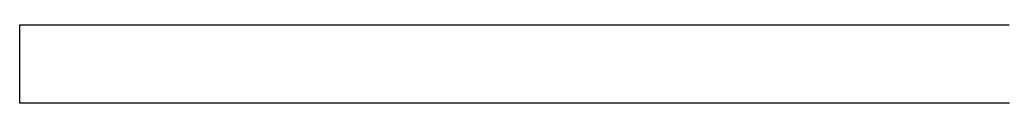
# Model space of a CAD drawing. Header units: millimetres. Extents: x 0 to 13579, y -34 to 543.
# Drawn here: x 0 to 6789, y 0 to 542 of the extents above; entities that cross this region are included whole.
import ezdxf

# ---------------------------------------------------------------- set-up
doc = ezdxf.new("R2010")
doc.units = ezdxf.units.MM
doc.header["$LTSCALE"] = 10
doc.layers.add('MEMBERS', color=5, linetype='Continuous')

msp = doc.modelspace()

# ---------------------------------------------------------------- linework, layer by layer
at = {"layer": 'MEMBERS', "color": 3, "linetype": 'Continuous'}
for p, q in [((0, 0), (0, 540.1)), ((0, 540.1), (6350, 540.1)), ((6350, 540.1), (6352.6, 540.1)), ((6352.6, 540.1), (6355.2, 540.1)), ((6355.2, 540.1), (6357.8, 540.1)), ((6357.8, 540.1), (6360.4, 540.1)), ((6360.4, 540.1), (6363, 540.1)), ((6363, 540.1), (6365.7, 540.2)), ((6365.7, 540.2), (6368.3, 540.2)), ((6368.3, 540.2), (6370.9, 540.2)), ((6370.9, 540.2), (6373.5, 540.2)), ((6373.5, 540.2), (6376.1, 540.2)), ((6376.1, 540.2), (6378.7, 540.2)), ((6378.7, 540.2), (6381.3, 540.2)), ((6381.3, 540.2), (6384, 540.2)), ((6384, 540.2), (6386.6, 540.2)), ((6386.6, 540.2), (6389.2, 540.2)), ((6389.2, 540.2), (6391.8, 540.3)), ((6391.8, 540.3), (6394.4, 540.3)), ((6394.4, 540.3), (6397, 540.3)), ((6397, 540.3), (6399.7, 540.3)), ((6399.7, 540.3), (6402.3, 540.3)), ((6402.3, 540.3), (6404.9, 540.3)), ((6404.9, 540.3), (6407.5, 540.3)), ((6407.5, 540.3), (6410.1, 540.3)), ((6410.1, 540.3), (6412.7, 540.4)), ((6412.7, 540.4), (6415.3, 540.4)), ((6415.3, 540.4), (6418, 540.4)), ((6418, 540.4), (6420.6, 540.4)), ((6420.6, 540.4), (6423.2, 540.4)), ((6423.2, 540.4), (6425.8, 540.4)), ((6425.8, 540.4), (6428.4, 540.4)), ((6428.4, 540.4), (6431, 540.4)), ((6431, 540.4), (6433.6, 540.4)), ((6433.6, 540.4), (6436.3, 540.4)), ((6436.3, 540.4), (6438.9, 540.4)), ((6438.9, 540.4), (6441.5, 540.5)), ((6441.5, 540.5), (6444.1, 540.5)), ((6444.1, 540.5), (6446.7, 540.5)), ((6446.7, 540.5), (6449.3, 540.5)), ((6449.3, 540.5), (6452, 540.5)), ((6452, 540.5), (6454.6, 540.5)), ((6454.6, 540.5), (6457.2, 540.5)), ((6457.2, 540.5), (6459.8, 540.5)), ((6459.8, 540.5), (6462.4, 540.5)), ((6462.4, 540.5), (6465, 540.5)), ((6465, 540.5), (6467.6, 540.5)), ((6467.6, 540.5), (6470.3, 540.6)), ((6470.3, 540.6), (6472.9, 540.6)), ((6472.9, 540.6), (6475.5, 540.6)), ((6475.5, 540.6), (6478.1, 540.6)), ((6478.1, 540.6), (6480.7, 540.6)), ((6480.7, 540.6), (6483.3, 540.6)), ((6483.3, 540.6), (6485.9, 540.6)), ((6485.9, 540.6), (6488.6, 540.6)), ((6488.6, 540.6), (6491.2, 540.6)), ((6491.2, 540.6), (6493.8, 540.7)), ((6493.8, 540.7), (6496.4, 540.7)), ((6496.4, 540.7), (6499, 540.7)), ((6499, 540.7), (6501.6, 540.7)), ((6501.6, 540.7), (6504.3, 540.7)), ((6504.3, 540.7), (6506.9, 540.7)), ((6506.9, 540.7), (6509.5, 540.7)), ((6509.5, 540.7), (6512.1, 540.7)), ((6512.1, 540.7), (6514.7, 540.7)), ((6514.7, 540.7), (6517.3, 540.7)), ((6517.3, 540.7), (6519.9, 540.7)), ((6519.9, 540.7), (6522.6, 540.8)), ((6522.6, 540.8), (6525.2, 540.8)), ((6525.2, 540.8), (6527.8, 540.8)), ((6527.8, 540.8), (6530.4, 540.8)), ((6530.4, 540.8), (6533, 540.8)), ((6533, 540.8), (6535.6, 540.8)), ((6535.6, 540.8), (6538.2, 540.8)), ((6538.2, 540.8), (6540.9, 540.8)), ((6540.9, 540.8), (6543.5, 540.8)), ((6543.5, 540.8), (6546.1, 540.9)), ((6546.1, 540.9), (6548.7, 540.9)), ((6548.7, 540.9), (6551.3, 540.9)), ((6551.3, 540.9), (6553.9, 540.9)), ((6553.9, 540.9), (6556.6, 540.9)), ((6556.6, 540.9), (6559.2, 540.9)), ((6559.2, 540.9), (6561.8, 540.9)), ((6561.8, 540.9), (6564.4, 540.9)), ((6564.4, 540.9), (6567, 540.9)), ((6567, 540.9), (6569.6, 540.9)), ((6569.6, 540.9), (6572.2, 540.9)), ((6572.2, 540.9), (6574.9, 540.9)), ((6574.9, 540.9), (6577.5, 541)), ((6577.5, 541), (6580.1, 541)), ((6580.1, 541), (6582.7, 541)), ((6582.7, 541), (6585.3, 541)), ((6585.3, 541), (6587.9, 541)), ((6587.9, 541), (6590.5, 541)), ((6590.5, 541), (6593.2, 541)), ((6593.2, 541), (6595.8, 541)), ((6595.8, 541), (6598.4, 541)), ((6598.4, 541), (6601, 541)), ((6601, 541), (6603.6, 541.1)), ((6603.6, 541.1), (6606.2, 541.1)), ((6606.2, 541.1), (6608.9, 541.1)), ((6608.9, 541.1), (6611.5, 541.1)), ((6611.5, 541.1), (6614.1, 541.1)), ((6614.1, 541.1), (6616.7, 541.1)), ((6616.7, 541.1), (6619.3, 541.1)), ((6619.3, 541.1), (6621.9, 541.1)), ((6621.9, 541.1), (6624.5, 541.1)), ((6624.5, 541.1), (6627.2, 541.1)), ((6627.2, 541.1), (6629.8, 541.1)), ((6629.8, 541.1), (6632.4, 541.1)), ((6632.4, 541.1), (6635, 541.2)), ((6635, 541.2), (6637.6, 541.2)), ((6637.6, 541.2), (6640.2, 541.2)), ((6640.2, 541.2), (6642.8, 541.2)), ((6642.8, 541.2), (6645.5, 541.2)), ((6645.5, 541.2), (6648.1, 541.2)), ((6648.1, 541.2), (6650.7, 541.2)), ((6650.7, 541.2), (6653.3, 541.2)), ((6653.3, 541.2), (6655.9, 541.2)), ((6655.9, 541.2), (6658.5, 541.2)), ((6658.5, 541.2), (6661.2, 541.2)), ((6661.2, 541.2), (6663.8, 541.2)), ((6663.8, 541.2), (6666.4, 541.2)), ((6666.4, 541.2), (6669, 541.2)), ((6669, 541.2), (6671.6, 541.2)), ((6671.6, 541.2), (6674.2, 541.2)), ((6674.2, 541.2), (6676.8, 541.3)), ((6676.8, 541.3), (6679.5, 541.3)), ((6679.5, 541.3), (6682.1, 541.3)), ((6682.1, 541.3), (6684.7, 541.3)), ((6684.7, 541.3), (6687.3, 541.3)), ((6687.3, 541.3), (6689.9, 541.3)), ((6689.9, 541.3), (6692.5, 541.3)), ((6692.5, 541.3), (6695.2, 541.3)), ((6695.2, 541.3), (6697.8, 541.4)), ((6697.8, 541.4), (6700.4, 541.4)), ((6700.4, 541.4), (6703, 541.4)), ((6703, 541.4), (6705.6, 541.4)), ((6705.6, 541.4), (6708.2, 541.4)), ((6708.2, 541.4), (6710.8, 541.4)), ((6710.8, 541.4), (6713.5, 541.4)), ((6713.5, 541.4), (6716.1, 541.4)), ((6716.1, 541.4), (6718.7, 541.4)), ((6718.7, 541.4), (6721.3, 541.4)), ((6721.3, 541.4), (6723.9, 541.4)), ((6723.9, 541.4), (6726.5, 541.4)), ((6726.5, 541.4), (6729.1, 541.4)), ((6729.1, 541.4), (6731.8, 541.4)), ((6731.8, 541.4), (6734.4, 541.4)), ((6734.4, 541.4), (6737, 541.4)), ((6737, 541.4), (6739.6, 541.5)), ((6739.6, 541.5), (6742.2, 541.5)), ((6742.2, 541.5), (6744.8, 541.5)), ((6744.8, 541.5), (6747.5, 541.5)), ((6747.5, 541.5), (6750.1, 541.5)), ((6750.1, 541.5), (6752.7, 541.5)), ((6752.7, 541.5), (6755.3, 541.5)), ((6755.3, 541.5), (6757.9, 541.5)), ((6757.9, 541.5), (6760.5, 541.6)), ((6760.5, 541.6), (6763.1, 541.6)), ((6763.1, 541.6), (6765.8, 541.6)), ((6765.8, 541.6), (6768.4, 541.6)), ((6768.4, 541.6), (6771, 541.6)), ((6771, 541.6), (6773.6, 541.6)), ((6773.6, 541.6), (6776.2, 541.6)), ((6776.2, 541.6), (6778.8, 541.6)), ((6778.8, 541.6), (6781.4, 541.6)), ((6781.4, 541.6), (6784.1, 541.6)), ((6784.1, 541.6), (6786.7, 541.6)), ((6786.7, 541.6), (6789.3, 541.6)), ((6352.1, 0), (0, 0)), ((6604.1, 0.9), (6352.1, 0)), ((6605, 1), (6604.1, 0.9)), ((6607.7, 1), (6605, 1)), ((6610.3, 1), (6607.7, 1)), ((6612.9, 1), (6610.3, 1)), ((6615.5, 1), (6612.9, 1)), ((6618.1, 1), (6615.5, 1)), ((6620.7, 1), (6618.1, 1)), ((6623.4, 1), (6620.7, 1)), ((6626, 1), (6623.4, 1)), ((6628.6, 1.1), (6626, 1)), ((6631.2, 1.1), (6628.6, 1.1)), ((6633.8, 1.1), (6631.2, 1.1)), ((6636.5, 1.1), (6633.8, 1.1)), ((6639.1, 1.1), (6636.5, 1.1)), ((6641.7, 1.1), (6639.1, 1.1)), ((6644.3, 1.1), (6641.7, 1.1)), ((6646.9, 1.1), (6644.3, 1.1)), ((6649.5, 1.1), (6646.9, 1.1)), ((6652.2, 1.1), (6649.5, 1.1)), ((6654.8, 1.1), (6652.2, 1.1)), ((6657.4, 1.1), (6654.8, 1.1)), ((6660, 1.1), (6657.4, 1.1)), ((6662.6, 1.1), (6660, 1.1)), ((6665.3, 1.2), (6662.6, 1.1)), ((6667.9, 1.2), (6665.3, 1.2)), ((6670.5, 1.2), (6667.9, 1.2)), ((6673.1, 1.2), (6670.5, 1.2)), ((6675.7, 1.2), (6673.1, 1.2)), ((6678.3, 1.2), (6675.7, 1.2)), ((6681, 1.2), (6678.3, 1.2)), ((6683.6, 1.2), (6681, 1.2)), ((6686.2, 1.2), (6683.6, 1.2)), ((6688.8, 1.2), (6686.2, 1.2)), ((6691.4, 1.2), (6688.8, 1.2)), ((6694.1, 1.2), (6691.4, 1.2)), ((6696.7, 1.3), (6694.1, 1.2)), ((6699.3, 1.3), (6696.7, 1.3)), ((6701.9, 1.3), (6699.3, 1.3)), ((6704.5, 1.3), (6701.9, 1.3)), ((6707.1, 1.3), (6704.5, 1.3)), ((6709.8, 1.3), (6707.1, 1.3)), ((6712.4, 1.3), (6709.8, 1.3)), ((6715, 1.3), (6712.4, 1.3)), ((6717.6, 1.3), (6715, 1.3)), ((6720.2, 1.3), (6717.6, 1.3)), ((6722.9, 1.3), (6720.2, 1.3)), ((6725.5, 1.3), (6722.9, 1.3)), ((6728.1, 1.4), (6725.5, 1.3)), ((6730.7, 1.4), (6728.1, 1.4)), ((6733.3, 1.4), (6730.7, 1.4)), ((6735.9, 1.4), (6733.3, 1.4)), ((6738.6, 1.4), (6735.9, 1.4)), ((6741.2, 1.4), (6738.6, 1.4)), ((6743.8, 1.4), (6741.2, 1.4)), ((6746.4, 1.4), (6743.8, 1.4)), ((6749, 1.4), (6746.4, 1.4)), ((6751.7, 1.4), (6749, 1.4)), ((6754.3, 1.4), (6751.7, 1.4)), ((6756.9, 1.4), (6754.3, 1.4)), ((6759.5, 1.4), (6756.9, 1.4)), ((6762.1, 1.5), (6759.5, 1.4)), ((6764.7, 1.5), (6762.1, 1.5)), ((6767.4, 1.5), (6764.7, 1.5)), ((6770, 1.5), (6767.4, 1.5)), ((6772.6, 1.5), (6770, 1.5)), ((6775.2, 1.5), (6772.6, 1.5)), ((6777.8, 1.5), (6775.2, 1.5)), ((6780.5, 1.5), (6777.8, 1.5)), ((6783.1, 1.5), (6780.5, 1.5)), ((6785.7, 1.5), (6783.1, 1.5)), ((6788.3, 1.5), (6785.7, 1.5)), ((6790.9, 1.5), (6788.3, 1.5))]:
    msp.add_line(p, q, dxfattribs=at)

doc.saveas('drawing.dxf')
